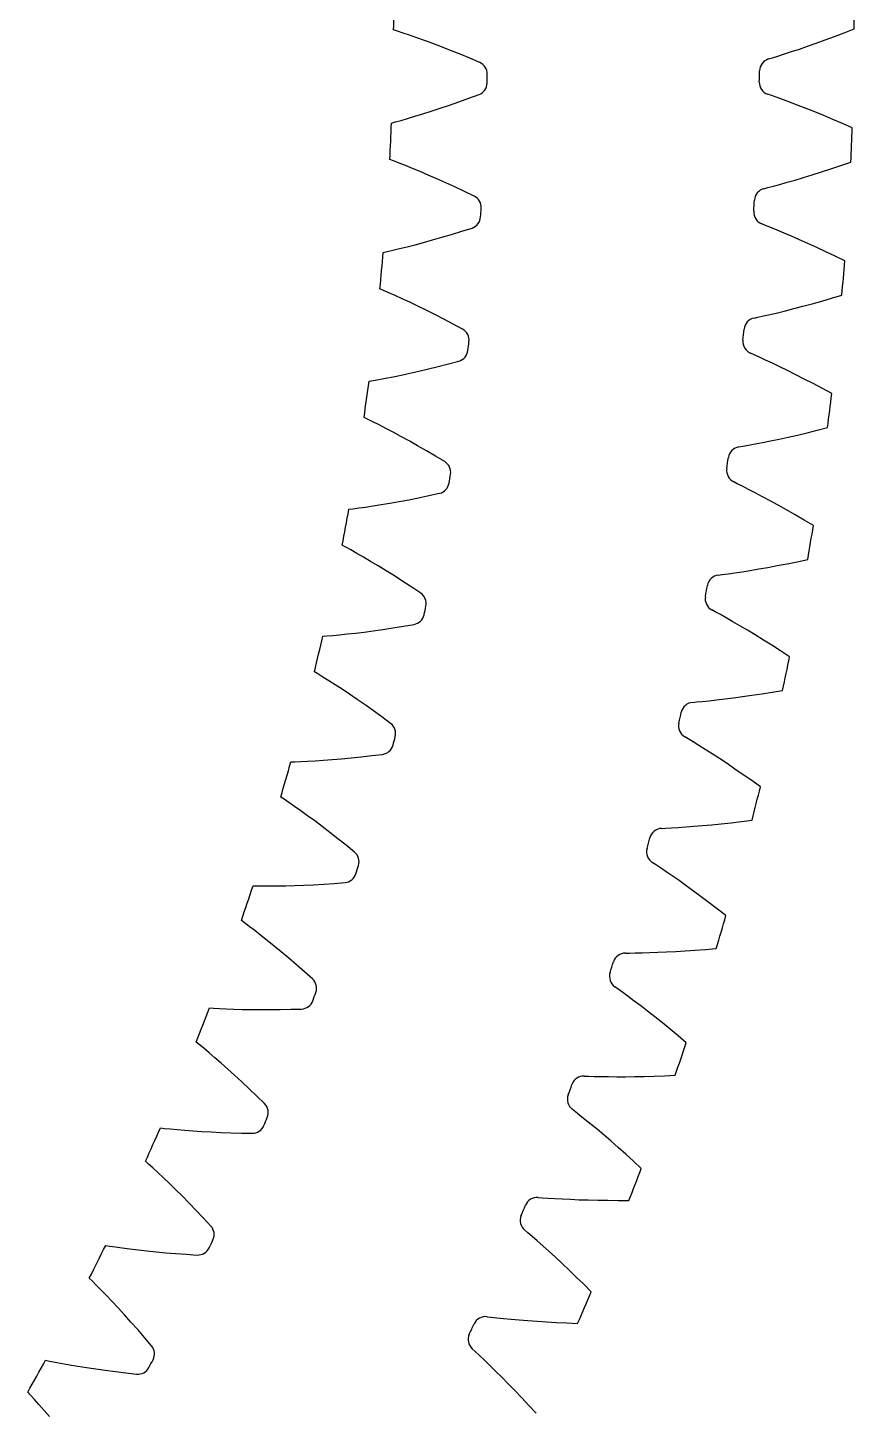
# Model space of a CAD drawing. Header units: millimetres. Extents: x -77 to 78, y -77 to 77.
# Drawn here: x 57.76 to 77.5, y -33.46 to -0.38 of the extents above; entities that cross this region are included whole.
import ezdxf

# ---------------------------------------------------------------- set-up
doc = ezdxf.new("R2010")
doc.units = ezdxf.units.MM

msp = doc.modelspace()

# ---------------------------------------------------------------- linework, layer by layer
at = {"layer": 'thin_ring_external'}
for p, q in [((76.805842, -0.674017), (77.02954, -0.590951)), ((77.02954, -0.590951), (77.260752, -0.502778)), ((77.260752, -0.502778), (77.498918, -0.40952)), ((75.830878, -1.009513), (76.002402, -0.953696)), ((76.002402, -0.953696), (76.187378, -0.891943)), ((76.187378, -0.891943), (76.383821, -0.824616)), ((76.383821, -0.824616), (76.590326, -0.751931)), ((76.590326, -0.751931), (76.805842, -0.674017)), ((75.452572, -1.128734), (75.54329, -1.099922)), ((75.54329, -1.099922), (75.67591, -1.058729)), ((75.67591, -1.058729), (75.830878, -1.009513)), ((75.524755, -2.002437), (75.435297, -1.969926)), ((75.655573, -2.04904), (75.524755, -2.002437)), ((75.80839, -2.104577), (75.655573, -2.04904)), ((75.977477, -2.167389), (75.80839, -2.104577)), ((76.159762, -2.236685), (75.977477, -2.167389)), ((76.353275, -2.312019), (76.159762, -2.236685)), ((76.556623, -2.393121), (76.353275, -2.312019)), ((76.768758, -2.479817), (76.556623, -2.393121)), ((76.988857, -2.571997), (76.768758, -2.479817)), ((77.216254, -2.669589), (76.988857, -2.571997)), ((77.450391, -2.772545), (77.216254, -2.669589)), ((77.17497, -3.674296), (77.416765, -3.590895)), ((76.086525, -4.019065), (76.285566, -3.959861)), ((76.285566, -3.959861), (76.494882, -3.895716)), ((76.494882, -3.895716), (76.713414, -3.826715)), ((76.713414, -3.826715), (76.940334, -3.752903)), ((76.940334, -3.752903), (77.17497, -3.674296)), ((75.342617, -4.225489), (75.434441, -4.200426)), ((75.434441, -4.200426), (75.568641, -4.164714)), ((75.568641, -4.164714), (75.725499, -4.121901)), ((75.725499, -4.121901), (75.899169, -4.073172)), ((75.899169, -4.073172), (76.086525, -4.019065)), ((75.378869, -5.10142), (75.290821, -5.065263)), ((75.507663, -5.153354), (75.378869, -5.10142)), ((75.658071, -5.215118), (75.507663, -5.153354)), ((75.824437, -5.284819), (75.658071, -5.215118)), ((76.003724, -5.36154), (75.824437, -5.284819)), ((76.193981, -5.444755), (76.003724, -5.36154)), ((76.393827, -5.534137), (76.193981, -5.444755)), ((76.602224, -5.62947), (76.393827, -5.534137)), ((76.818354, -5.730609), (76.602224, -5.62947)), ((77.041551, -5.837453), (76.818354, -5.730609)), ((77.271264, -5.949936), (77.041551, -5.837453)), ((76.49163, -6.97296), (76.721389, -6.908526)), ((76.721389, -6.908526), (76.959055, -6.839619)), ((76.959055, -6.839619), (77.204069, -6.766215)), ((75.198392, -7.293848), (75.333945, -7.263675)), ((75.333945, -7.263675), (75.492429, -7.227338)), ((75.492429, -7.227338), (75.667953, -7.185781)), ((75.667953, -7.185781), (75.857372, -7.139411)), ((75.857372, -7.139411), (76.058676, -7.088429)), ((76.058676, -7.088429), (76.270449, -7.032931)), ((76.270449, -7.032931), (76.49163, -6.97296)), ((75.105617, -7.31512), (75.198392, -7.293848)), ((75.105877, -8.191801), (75.019388, -8.152059)), ((75.232431, -8.248978), (75.105877, -8.191801)), ((75.380176, -8.316866), (75.232431, -8.248978)), ((75.54354, -8.393338), (75.380176, -8.316866)), ((75.719526, -8.477355), (75.54354, -8.393338)), ((75.906206, -8.568311), (75.719526, -8.477355)), ((76.102214, -8.665822), (75.906206, -8.568311)), ((76.306522, -8.76963), (76.102214, -8.665822)), ((76.518317, -8.879557), (76.306522, -8.76963)), ((76.73694, -8.995475), (76.518317, -8.879557)), ((76.961841, -9.117293), (76.73694, -8.995475)), ((75.309144, -10.286272), (75.500307, -10.247719)), ((75.500307, -10.247719), (75.703534, -10.205043)), ((75.703534, -10.205043), (75.917407, -10.158287)), ((75.917407, -10.158287), (76.140864, -10.107447)), ((76.140864, -10.107447), (76.373075, -10.0525)), ((76.373075, -10.0525), (76.613369, -9.993409)), ((76.613369, -9.993409), (76.86119, -9.930126)), ((74.741972, -10.392416), (74.835542, -10.374971)), ((74.835542, -10.374971), (74.97222, -10.350388)), ((74.97222, -10.350388), (75.132062, -10.320588)), ((75.132062, -10.320588), (75.309144, -10.286272)), ((74.70624, -11.268368), (74.621455, -11.225109)), ((74.830339, -11.330693), (74.70624, -11.268368)), ((74.975173, -11.404589), (74.830339, -11.330693)), ((75.13526, -11.487704), (74.975173, -11.404589)), ((75.307648, -11.578875), (75.13526, -11.487704)), ((75.490436, -11.677418), (75.307648, -11.578875)), ((75.682276, -11.782894), (75.490436, -11.677418)), ((75.882149, -11.895003), (75.682276, -11.782894)), ((76.089253, -12.013532), (75.882149, -11.895003)), ((76.302933, -12.138328), (76.089253, -12.013532)), ((76.522643, -12.269277), (76.302933, -12.138328)), ((75.436352, -13.266513), (75.661707, -13.224891)), ((75.661707, -13.224891), (75.895978, -13.179524)), ((75.895978, -13.179524), (76.138496, -13.130347)), ((76.138496, -13.130347), (76.388706, -13.077292)), ((74.252295, -13.452188), (74.346503, -13.438599)), ((74.346503, -13.438599), (74.484074, -13.419648)), ((74.484074, -13.419648), (74.645005, -13.396436)), ((74.645005, -13.396436), (74.823347, -13.369419)), ((74.823347, -13.369419), (75.015932, -13.338746)), ((75.015932, -13.338746), (75.220739, -13.30445)), ((75.220739, -13.30445), (75.436352, -13.266513)), ((74.180631, -14.325934), (74.097694, -14.279231)), ((74.302067, -14.393302), (74.180631, -14.325934)), ((74.443745, -14.473082), (74.302067, -14.393302)), ((74.600284, -14.562699), (74.443745, -14.473082)), ((74.768784, -14.66087), (74.600284, -14.562699)), ((74.947372, -14.766835), (74.768784, -14.66087)), ((75.13472, -14.880098), (74.947372, -14.766835)), ((75.329822, -15.000318), (75.13472, -14.880098)), ((75.531885, -15.12725), (75.329822, -15.000318)), ((75.740261, -15.260713), (75.531885, -15.12725)), ((75.95441, -15.400572), (75.740261, -15.260713)), ((75.535235, -16.245145), (75.787413, -16.202407)), ((73.637412, -16.489276), (73.732098, -16.479566)), ((73.732098, -16.479566), (73.870332, -16.46628)), ((73.870332, -16.46628), (74.032079, -16.449694)), ((74.032079, -16.449694), (74.21138, -16.430022)), ((74.21138, -16.430022), (74.405062, -16.407281)), ((74.405062, -16.407281), (74.611105, -16.381423)), ((74.611105, -16.381423), (74.828093, -16.35237)), ((74.828093, -16.35237), (75.054968, -16.320034)), ((75.054968, -16.320034), (75.290903, -16.284323)), ((75.290903, -16.284323), (75.535235, -16.245145)), ((73.529937, -17.359344), (73.448987, -17.309275)), ((73.648504, -17.43164), (73.529937, -17.359344)), ((73.786787, -17.517169), (73.648504, -17.43164)), ((73.939516, -17.613137), (73.786787, -17.517169)), ((74.103843, -17.718144), (73.939516, -17.613137)), ((74.27793, -17.831351), (74.103843, -17.718144)), ((74.46047, -17.952211), (74.27793, -17.831351)), ((74.650472, -18.080339), (74.46047, -17.952211)), ((74.847153, -18.21546), (74.650472, -18.080339)), ((75.049874, -18.357365), (74.847153, -18.21546)), ((75.258101, -18.505898), (75.049874, -18.357365)), ((72.898359, -19.49856), (72.993365, -19.492746)), ((72.993365, -19.492746), (73.132027, -19.485145)), ((73.132027, -19.485145), (73.294319, -19.475214)), ((73.294319, -19.475214), (73.474277, -19.46292)), ((73.474277, -19.46292), (73.668729, -19.44815)), ((73.668729, -19.44815), (73.87566, -19.430772)), ((73.87566, -19.430772), (74.093658, -19.410652)), ((74.093658, -19.410652), (74.321668, -19.387658)), ((74.321668, -19.387658), (74.558871, -19.361664)), ((74.558871, -19.361664), (74.804606, -19.33255)), ((74.804606, -19.33255), (75.058326, -19.300201)), ((72.755254, -20.363482), (72.676428, -20.310132)), ((72.870754, -20.440585), (72.755254, -20.363482)), ((73.005409, -20.531719), (72.870754, -20.440585)), ((73.154068, -20.633876), (73.005409, -20.531719)), ((73.313946, -20.745541), (73.154068, -20.633876)), ((73.483239, -20.8658), (73.313946, -20.745541)), ((73.660663, -20.994052), (73.483239, -20.8658)), ((73.845245, -21.129873), (73.660663, -20.994052)), ((74.036212, -21.272954), (73.845245, -21.129873)), ((74.232937, -21.423062), (74.036212, -21.272954)), ((74.43489, -21.580019), (74.232937, -21.423062)), ((72.036384, -22.474965), (72.131548, -22.473056)), ((72.131548, -22.473056), (72.270405, -22.471155)), ((72.270405, -22.471155), (72.432969, -22.467895)), ((72.432969, -22.467895), (72.613279, -22.462999)), ((72.613279, -22.462999), (72.808173, -22.456225)), ((72.808173, -22.456225), (73.015643, -22.447357)), ((73.015643, -22.447357), (73.234283, -22.436204)), ((73.234283, -22.436204), (73.463046, -22.42259)), ((73.463046, -22.42259), (73.701116, -22.406357)), ((73.701116, -22.406357), (73.947839, -22.387355)), ((73.947839, -22.387355), (74.202673, -22.36545)), ((71.85789, -23.333282), (71.781321, -23.276741)), ((71.970127, -23.415062), (71.85789, -23.333282)), ((72.100927, -23.511648), (71.970127, -23.415062)), ((72.245267, -23.619822), (72.100927, -23.511648)), ((72.400425, -23.737956), (72.245267, -23.619822)), ((72.564638, -23.865064), (72.400425, -23.737956)), ((72.736648, -24.000492), (72.564638, -23.865064)), ((72.915497, -24.143776), (72.736648, -24.000492)), ((73.10043, -24.294577), (72.915497, -24.143776)), ((73.290826, -24.452636), (73.10043, -24.294577)), ((73.486164, -24.617751), (73.290826, -24.452636)), ((71.052939, -25.413472), (71.148101, -25.415471)), ((71.148101, -25.415471), (71.286919, -25.419273)), ((71.286919, -25.419273), (71.449479, -25.422689)), ((71.449479, -25.422689), (71.629839, -25.4252)), ((71.629839, -25.4252), (71.824847, -25.426433)), ((71.824847, -25.426433), (72.032506, -25.426091)), ((72.032506, -25.426091), (72.251419, -25.423924)), ((72.251419, -25.423924), (72.480548, -25.419713)), ((72.480548, -25.419713), (72.719084, -25.413267)), ((72.719084, -25.413267), (72.966379, -25.404411)), ((72.966379, -25.404411), (73.221897, -25.392986)), ((70.839357, -26.263737), (70.765174, -26.2041)), ((70.948142, -26.350056), (70.839357, -26.263737)), ((71.074866, -26.45193), (70.948142, -26.350056)), ((71.214644, -26.565939), (71.074866, -26.45193)), ((71.364821, -26.690344), (71.214644, -26.565939)), ((71.523677, -26.824087), (71.364821, -26.690344)), ((71.689981, -26.966462), (71.523677, -26.824087)), ((71.862798, -27.116968), (71.689981, -26.966462)), ((72.041383, -27.275234), (71.862798, -27.116968)), ((72.225129, -27.440976), (72.041383, -27.275234)), ((72.413525, -27.613972), (72.225129, -27.440976)), ((69.949682, -28.309126), (70.044682, -28.31503)), ((70.044682, -28.31503), (70.183227, -28.324528)), ((70.183227, -28.324528), (70.34551, -28.334615)), ((70.34551, -28.334615), (70.525614, -28.344529)), ((70.525614, -28.344529), (70.720408, -28.353767)), ((70.720408, -28.353767), (70.927906, -28.361951)), ((70.927906, -28.361951), (71.146723, -28.368772)), ((71.146723, -28.368772), (71.375832, -28.373972)), ((71.375832, -28.373972), (71.614431, -28.377325)), ((71.614431, -28.377325), (71.861881, -28.378629)), ((71.861881, -28.378629), (72.117653, -28.377704)), ((69.701373, -29.149906), (69.6297, -29.087273)), ((69.806522, -29.240618), (69.701373, -29.149906)), ((69.928957, -29.347609), (69.806522, -29.240618)), ((70.063936, -29.467261), (69.928957, -29.347609)), ((70.20888, -29.597726), (70.063936, -29.467261)), ((70.362111, -29.737878), (70.20888, -29.597726)), ((70.52243, -29.88696), (70.362111, -29.737878)), ((70.688921, -30.044435), (70.52243, -29.88696)), ((70.860859, -30.209899), (70.688921, -30.044435)), ((71.037645, -30.383045), (70.860859, -30.209899)), ((71.218779, -30.56363), (71.037645, -30.383045)), ((68.728475, -31.157044), (68.823152, -31.166844)), ((68.823152, -31.166844), (68.961191, -31.182021)), ((68.961191, -31.182021), (69.122922, -31.198763)), ((69.122922, -31.198763), (69.302468, -31.216062)), ((69.302468, -31.216062), (69.496717, -31.23329)), ((69.496717, -31.23329), (69.703705, -31.249985)), ((69.703705, -31.249985), (69.922058, -31.265785)), ((69.922058, -31.265785), (70.15076, -31.280387)), ((70.15076, -31.280387), (70.38902, -31.293532)), ((70.38902, -31.293532), (70.636208, -31.304994)), ((70.636208, -31.304994), (70.891802, -31.314571)), ((68.445857, -31.986921), (68.376816, -31.921399)), ((68.547193, -32.081874), (68.445857, -31.986921)), ((68.665132, -32.193801), (68.547193, -32.081874)), ((68.795085, -32.318893), (68.665132, -32.193801)), ((68.93455, -32.455199), (68.795085, -32.318893)), ((69.081898, -32.601524), (68.93455, -32.455199)), ((69.235961, -32.757063), (69.081898, -32.601524)), ((69.395847, -32.92124), (69.235961, -32.757063)), ((69.560847, -33.093624), (69.395847, -32.92124)), ((69.730376, -33.273882), (69.560847, -33.093624)), ((69.903943, -33.46175), (69.730376, -33.273882))]:
    msp.add_line(p, q, dxfattribs=at)
for centre, radius, start, end in [((0, 0), 77.5, 359.69724, 0.30276), ((75.536716, -1.416691), 0.3, 106.2889, 178.925543), ((0, 0), 75.25, 358.721515, 358.925543), ((75.531192, -1.685665), 0.3, 178.721515, 251.358159), ((0, 0), 77.5, 357.344299, 357.949819), ((75.414868, -4.516659), 0.3, 103.935959, 176.572602), ((0, 0), 75.25, 356.368574, 356.572602), ((75.398306, -4.785179), 0.3, 176.368574, 249.005218), ((0, 0), 77.5, 354.991358, 355.596877), ((0, 0), 75.25, 354.015633, 354.219661), ((75.165853, -7.609011), 0.3, 101.583018, 174.219661), ((75.138281, -7.876624), 0.3, 174.015633, 246.652276), ((0, 0), 77.5, 352.638417, 353.243936), ((74.790092, -10.688532), 0.3, 99.230077, 171.86672), ((74.751556, -10.954788), 0.3, 171.662692, 244.299335), ((0, 0), 75.25, 351.662692, 351.86672), ((0, 0), 77.5, 350.285476, 350.890995), ((74.288217, -13.750029), 0.3, 96.877135, 169.513779), ((0, 0), 75.25, 349.309751, 349.513779), ((74.238783, -14.014479), 0.3, 169.309751, 241.946394), ((0, 0), 77.5, 347.932534, 348.538054), ((73.661076, -16.788341), 0.3, 94.524194, 167.160837), ((0, 0), 75.25, 346.95681, 347.160837), ((73.600826, -17.050538), 0.3, 166.95681, 239.593453), ((0, 0), 77.5, 345.579593, 346.185113), ((72.909725, -19.798344), 0.3, 92.171253, 164.807896), ((0, 0), 75.25, 344.603868, 344.807896), ((72.838762, -20.057847), 0.3, 164.603868, 237.240512), ((0, 0), 77.5, 343.226652, 343.832172), ((72.035433, -22.774963), 0.3, 89.818312, 162.454955), ((0, 0), 75.25, 342.250927, 342.454955), ((71.953875, -23.031333), 0.3, 162.250927, 234.88757), ((0, 0), 77.5, 340.873711, 341.47923), ((71.039672, -25.713178), 0.3, 87.465371, 160.102014), ((0, 0), 75.25, 339.897986, 340.102014), ((70.947658, -25.965984), 0.3, 159.897986, 232.534629), ((0, 0), 77.5, 338.52077, 339.126289), ((69.924122, -28.608035), 0.3, 85.11243, 157.749073), ((69.821807, -28.85685), 0.3, 157.545045, 230.181688), ((0, 0), 75.25, 337.545045, 337.749073), ((0, 0), 77.5, 336.167828, 336.773348), ((0, 0), 75.25, 335.192104, 335.396132), ((68.690664, -31.454652), 0.3, 82.759488, 155.396132), ((68.578221, -31.699056), 0.3, 155.192104, 227.828747)]:
    msp.add_arc(centre, radius, start, end, dxfattribs=at)
at = {"layer": 'thin_ring_internal'}
for p, q in [((66.589825, -0.466019), (66.498568, -0.436381)), ((66.723239, -0.510209), (66.589825, -0.466019)), ((66.879105, -0.563111), (66.723239, -0.510209)), ((67.051585, -0.62323), (66.879105, -0.563111)), ((67.23755, -0.689877), (67.051585, -0.62323)), ((67.434991, -0.762679), (67.23755, -0.689877)), ((67.642489, -0.841421), (67.434991, -0.762679)), ((67.858977, -0.925976), (67.642489, -0.841421)), ((68.083615, -1.016268), (67.858977, -0.925976)), ((68.315721, -1.112258), (68.083615, -1.016268)), ((68.554742, -1.213109), (68.315721, -1.112258)), ((68.293491, -2.067356), (68.536945, -1.977735)), ((67.39745, -2.375581), (67.608387, -2.306578)), ((67.608387, -2.306578), (67.828574, -2.232187)), ((67.828574, -2.232187), (68.05717, -2.152444)), ((68.05717, -2.152444), (68.293491, -2.067356)), ((66.44686, -2.657958), (66.539397, -2.632598)), ((66.539397, -2.632598), (66.674723, -2.594663)), ((66.674723, -2.594663), (66.832881, -2.54907)), ((66.832881, -2.54907), (67.007972, -2.497041)), ((67.007972, -2.497041), (67.196836, -2.439118)), ((67.196836, -2.439118), (67.39745, -2.375581)), ((66.496034, -3.563627), (66.406255, -3.529775)), ((66.627247, -3.613976), (66.496034, -3.563627)), ((66.780484, -3.674072), (66.627247, -3.613976)), ((66.94998, -3.742151), (66.780484, -3.674072)), ((67.132642, -3.817378), (66.94998, -3.742151)), ((67.326482, -3.899287), (67.132642, -3.817378)), ((67.530092, -3.987598), (67.326482, -3.899287)), ((67.742412, -4.082133), (67.530092, -3.987598)), ((67.962605, -4.182779), (67.742412, -4.082133)), ((68.189994, -4.289464), (67.962605, -4.182779)), ((68.424064, -4.401326), (68.189994, -4.289464)), ((67.883328, -5.316494), (68.123352, -5.242494)), ((68.123352, -5.242494), (68.370712, -5.164297)), ((66.641913, -5.65573), (66.819234, -5.611904)), ((66.819234, -5.611904), (67.010588, -5.562831)), ((67.010588, -5.562831), (67.213941, -5.508696)), ((67.213941, -5.508696), (67.42786, -5.449582)), ((67.42786, -5.449582), (67.65127, -5.385516)), ((67.65127, -5.385516), (67.883328, -5.316494)), ((66.251244, -5.746541), (66.34486, -5.725513)), ((66.34486, -5.725513), (66.481804, -5.693916)), ((66.481804, -5.693916), (66.641913, -5.65573)), ((66.258227, -6.653516), (66.17012, -6.615524)), ((66.386956, -6.709916), (66.258227, -6.653516)), ((66.53723, -6.777077), (66.386956, -6.709916)), ((66.703376, -6.852968), (66.53723, -6.777077)), ((66.88234, -6.936611), (66.703376, -6.852968)), ((67.072159, -7.02745), (66.88234, -6.936611)), ((67.27144, -7.125138), (67.072159, -7.02745)), ((67.479132, -7.229449), (67.27144, -7.125138)), ((67.694404, -7.340231), (67.479132, -7.229449)), ((67.916583, -7.45738), (67.694404, -7.340231)), ((68.145195, -7.580011), (67.916583, -7.45738)), ((66.884862, -8.62988), (67.1013, -8.580783)), ((67.1013, -8.580783), (67.327449, -8.52718)), ((67.327449, -8.52718), (67.562467, -8.46903)), ((67.562467, -8.46903), (67.805673, -8.406277)), ((67.805673, -8.406277), (68.056404, -8.339673)), ((65.912141, -8.822678), (66.006634, -8.806029)), ((66.006634, -8.806029), (66.1449, -8.780837)), ((66.1449, -8.780837), (66.306612, -8.750142)), ((66.306612, -8.750142), (66.485781, -8.714612)), ((66.485781, -8.714612), (66.679211, -8.674495)), ((66.679211, -8.674495), (66.884862, -8.62988)), ((65.87692, -9.728996), (65.790676, -9.686946)), ((66.002886, -9.791323), (65.87692, -9.728996)), ((66.149872, -9.865403), (66.002886, -9.791323)), ((66.312307, -9.948942), (66.149872, -9.865403)), ((66.487186, -10.040821), (66.312307, -9.948942)), ((66.672573, -10.140393), (66.487186, -10.040821)), ((66.867094, -10.247247), (66.672573, -10.140393)), ((67.069707, -10.361108), (66.867094, -10.247247)), ((67.279592, -10.481786), (67.069707, -10.361108)), ((67.49608, -10.609145), (67.279592, -10.481786)), ((67.718739, -10.742279), (67.49608, -10.609145)), ((67.09528, -11.603224), (67.341143, -11.551854)), ((67.341143, -11.551854), (67.5947, -11.496987)), ((65.430288, -11.879707), (65.525453, -11.867472)), ((65.525453, -11.867472), (65.664742, -11.84874)), ((65.664742, -11.84874), (65.827706, -11.825602)), ((65.827706, -11.825602), (66.008334, -11.798447)), ((66.008334, -11.798447), (66.203421, -11.767373)), ((66.203421, -11.767373), (66.410926, -11.732374)), ((66.410926, -11.732374), (66.629413, -11.693399)), ((66.629413, -11.693399), (66.857811, -11.650377)), ((66.857811, -11.650377), (67.09528, -11.603224)), ((65.352938, -12.783405), (65.268744, -12.737388)), ((65.475867, -12.851525), (65.352938, -12.783405)), ((65.619248, -12.932364), (65.475867, -12.851525)), ((65.777621, -13.023369), (65.619248, -12.932364)), ((65.948036, -13.123285), (65.777621, -13.023369)), ((66.12859, -13.231375), (65.948036, -13.123285)), ((66.317928, -13.347163), (66.12859, -13.231375)), ((66.515024, -13.470327), (66.317928, -13.347163)), ((66.719068, -13.600639), (66.515024, -13.470327)), ((66.929396, -13.737932), (66.719068, -13.600639)), ((67.14562, -13.881282), (66.929396, -13.737932)), ((65.042368, -14.890982), (65.206232, -14.875451)), ((65.206232, -14.875451), (65.387928, -14.856729)), ((65.387928, -14.856729), (65.584249, -14.834765)), ((65.584249, -14.834765), (65.793158, -14.809458)), ((65.793158, -14.809458), (66.013222, -14.780691)), ((66.013222, -14.780691), (66.243374, -14.748341)), ((66.243374, -14.748341), (66.48278, -14.712288)), ((66.48278, -14.712288), (66.730766, -14.672412)), ((66.730766, -14.672412), (66.986602, -14.629402)), ((64.806727, -14.911007), (64.902359, -14.903213)), ((64.902359, -14.903213), (65.042368, -14.890982)), ((64.687416, -15.810128), (64.605454, -15.760243)), ((64.807043, -15.883894), (64.687416, -15.810128)), ((64.946508, -15.971315), (64.807043, -15.883894)), ((65.100474, -16.069591), (64.946508, -15.971315)), ((65.266056, -16.177327), (65.100474, -16.069591)), ((65.441386, -16.2937), (65.266056, -16.177327)), ((65.625132, -16.418172), (65.441386, -16.2937)), ((65.816284, -16.550373), (65.625132, -16.418172)), ((66.014044, -16.690037), (65.816284, -16.550373)), ((66.217757, -16.836967), (66.014044, -16.690037)), ((66.427077, -16.990221), (66.217757, -16.836967)), ((64.823037, -17.870028), (65.032896, -17.854468)), ((65.032896, -17.854468), (65.254061, -17.835971)), ((65.254061, -17.835971), (65.485468, -17.814364)), ((65.485468, -17.814364), (65.726292, -17.789488)), ((65.726292, -17.789488), (65.975866, -17.761193)), ((65.975866, -17.761193), (66.233425, -17.730133)), ((64.042809, -17.910013), (64.1387, -17.906677)), ((64.1387, -17.906677), (64.279126, -17.900973)), ((64.279126, -17.900973), (64.443536, -17.893083)), ((64.443536, -17.893083), (64.625906, -17.882834)), ((64.625906, -17.882834), (64.823037, -17.870028)), ((63.881796, -18.802609), (63.802244, -18.748966)), ((63.997861, -18.881861), (63.881796, -18.802609)), ((64.133108, -18.975677), (63.997861, -18.881861)), ((64.282335, -19.081009), (64.133108, -18.975677)), ((64.442725, -19.196333), (64.282335, -19.081009)), ((64.612451, -19.320737), (64.442725, -19.196333)), ((64.790206, -19.453623), (64.612451, -19.320737)), ((64.975002, -19.594574), (64.790206, -19.453623)), ((65.166049, -19.743287), (64.975002, -19.594574)), ((65.362706, -19.899536), (65.166049, -19.743287)), ((65.564669, -20.062363), (65.362706, -19.899536)), ((64.585736, -20.841805), (64.827457, -20.82816)), ((64.827457, -20.82816), (65.078076, -20.811508)), ((65.078076, -20.811508), (65.336802, -20.792464)), ((63.140189, -20.87023), (63.236131, -20.871359)), ((63.236131, -20.871359), (63.376671, -20.872195)), ((63.376671, -20.872195), (63.54127, -20.871962)), ((63.54127, -20.871962), (63.723919, -20.87021)), ((63.723919, -20.87021), (63.921432, -20.866589)), ((63.921432, -20.866589), (64.131788, -20.86081)), ((64.131788, -20.86081), (64.353574, -20.852622)), ((64.353574, -20.852622), (64.585736, -20.841805)), ((62.937821, -21.754369), (62.860851, -21.697082)), ((63.050074, -21.838935), (62.937821, -21.754369)), ((63.180809, -21.938941), (63.050074, -21.838935)), ((63.324975, -22.051102), (63.180809, -21.938941)), ((63.479826, -22.173763), (63.324975, -22.051102)), ((63.643579, -22.305929), (63.479826, -22.173763)), ((63.81496, -22.446941), (63.643579, -22.305929)), ((63.992997, -22.596337), (63.81496, -22.446941)), ((64.176919, -22.753778), (63.992997, -22.596337)), ((64.366093, -22.919007), (64.176919, -22.753778)), ((64.560262, -23.091054), (64.366093, -22.919007)), ((62.100821, -23.785247), (62.196607, -23.790838)), ((62.196607, -23.790838), (62.336956, -23.798212)), ((62.336956, -23.798212), (62.501387, -23.805638)), ((62.501387, -23.805638), (62.68392, -23.812385)), ((62.68392, -23.812385), (62.881388, -23.817957)), ((63.788219, -23.821723), (64.039342, -23.816749)), ((64.039342, -23.816749), (64.298674, -23.809763)), ((62.881388, -23.817957), (63.091785, -23.821971)), ((63.091785, -23.821971), (63.313711, -23.824111)), ((63.313711, -23.824111), (63.546125, -23.824107)), ((63.546125, -23.824107), (63.788219, -23.821723)), ((61.857538, -24.659013), (61.783317, -24.598207)), ((61.965735, -24.74871), (61.857538, -24.659013)), ((62.091675, -24.85469), (61.965735, -24.74871)), ((62.230466, -24.973437), (62.091675, -24.85469)), ((62.379443, -25.10317), (62.230466, -24.973437)), ((62.53687, -25.242811), (62.379443, -25.10317)), ((62.701505, -25.391644), (62.53687, -25.242811)), ((62.872398, -25.549162), (62.701505, -25.391644)), ((63.048796, -25.71499), (62.872398, -25.549162)), ((63.230078, -25.888841), (63.048796, -25.71499)), ((63.416032, -26.069736), (63.230078, -25.888841)), ((60.926957, -26.648751), (61.022379, -26.658792)), ((61.022379, -26.658792), (61.162232, -26.672687)), ((61.162232, -26.672687), (61.326141, -26.687755)), ((61.326141, -26.687755), (61.508162, -26.702988)), ((61.508162, -26.702988), (61.705156, -26.717741)), ((61.705156, -26.717741), (61.915139, -26.73154)), ((61.915139, -26.73154), (62.136725, -26.744002)), ((62.136725, -26.744002), (62.368888, -26.754812)), ((62.368888, -26.754812), (62.61083, -26.763694)), ((62.61083, -26.763694), (62.861913, -26.770408)), ((62.861913, -26.770408), (63.121289, -26.775495)), ((60.643285, -27.510251), (60.571973, -27.446058)), ((60.747191, -27.604885), (60.643285, -27.510251)), ((60.868065, -27.71661), (60.747191, -27.604885)), ((61.001181, -27.841686), (60.868065, -27.71661)), ((61.14396, -27.978209), (61.001181, -27.841686)), ((61.29472, -28.125024), (61.14396, -27.978209)), ((61.452252, -28.281355), (61.29472, -28.125024)), ((61.615632, -28.446653), (61.452252, -28.281355)), ((61.784123, -28.620508), (61.615632, -28.446653)), ((61.95712, -28.802606), (61.784123, -28.620508)), ((62.134457, -28.991956), (61.95712, -28.802606)), ((59.621138, -29.454539), (59.71599, -29.469009)), ((59.71599, -29.469009), (59.855045, -29.489396)), ((59.855045, -29.489396), (60.018075, -29.512073)), ((60.018075, -29.512073), (60.19919, -29.535758)), ((60.19919, -29.535758), (60.395285, -29.559661)), ((60.395285, -29.559661), (60.604398, -29.583214)), ((60.604398, -29.583214), (60.825165, -29.605972)), ((60.825165, -29.605972), (61.056574, -29.627571)), ((61.056574, -29.627571), (61.297841, -29.6477)), ((61.297841, -29.6477), (61.548339, -29.666089)), ((61.548339, -29.666089), (61.807197, -29.683238)), ((59.297692, -30.301909), (59.229444, -30.234467)), ((59.397083, -30.401274), (59.297692, -30.301909)), ((59.512628, -30.518502), (59.397083, -30.401274)), ((59.63978, -30.649635), (59.512628, -30.518502)), ((59.776053, -30.792654), (59.63978, -30.649635)), ((59.919819, -30.946323), (59.776053, -30.792654)), ((60.069907, -31.109815), (59.919819, -30.946323)), ((60.225419, -31.282535), (60.069907, -31.109815)), ((60.38564, -31.464041), (60.225419, -31.282535)), ((60.549977, -31.65399), (60.38564, -31.464041)), ((60.718312, -31.851386), (60.549977, -31.65399)), ((58.186194, -32.196535), (58.280269, -32.215402)), ((58.280269, -32.215402), (58.418226, -32.242237)), ((58.418226, -32.242237), (58.580024, -32.272475)), ((58.580024, -32.272475), (58.759841, -32.30456)), ((58.759841, -32.30456), (58.954611, -32.33756)), ((58.954611, -32.33756), (59.162402, -32.370817)), ((59.162402, -32.370817), (59.381871, -32.403822)), ((59.381871, -32.403822), (59.612024, -32.436164)), ((59.612024, -32.436164), (59.852093, -32.467496)), ((59.852093, -32.467496), (60.101465, -32.49752)), ((60.101465, -32.49752), (60.359245, -32.526694)), ((57.823673, -33.027939), (57.758637, -32.957395)), ((57.918334, -33.131821), (57.823673, -33.027939)), ((58.028299, -33.254297), (57.918334, -33.131821)), ((58.149213, -33.391205), (58.028299, -33.254297)), ((58.278684, -33.540408), (58.149213, -33.391205))]:
    msp.add_line(p, q, dxfattribs=at)
for centre, radius, start, end in [((0, 0), 66.5, 359.624016, 0.375984), ((68.433832, -1.487665), 0.3, 358.754659, 66.232141), ((0, 0), 68.75, 358.578675, 358.754659), ((68.42894, -1.697852), 0.3, 291.101193, 358.578675), ((0, 0), 66.5, 356.957349, 357.709318), ((68.290512, -4.669959), 0.3, 356.087992, 63.565474), ((68.275846, -4.879691), 0.3, 288.434526, 355.912008), ((0, 0), 68.75, 355.912008, 356.087992), ((0, 0), 66.5, 354.290682, 355.042651), ((67.999289, -7.842139), 0.3, 353.421325, 60.898807), ((0, 0), 68.75, 353.245341, 353.421325), ((67.974881, -8.050962), 0.3, 285.767859, 353.245341), ((0, 0), 66.5, 351.624016, 352.375984), ((67.560796, -10.997335), 0.3, 350.754659, 58.232141), ((0, 0), 68.75, 350.578675, 350.754659), ((67.526699, -11.204796), 0.3, 283.101193, 350.578675), ((0, 0), 66.5, 348.957349, 349.709318), ((66.97598, -14.128714), 0.3, 348.087992, 55.565474), ((0, 0), 68.75, 347.912008, 348.087992), ((66.932268, -14.334363), 0.3, 280.434526, 347.912008), ((0, 0), 66.5, 346.290682, 347.042651), ((66.24611, -17.229492), 0.3, 345.421325, 52.898807), ((66.192877, -17.432885), 0.3, 277.767859, 345.245341), ((0, 0), 68.75, 345.245341, 345.421325), ((0, 0), 66.5, 343.624016, 344.375984), ((65.372765, -20.292956), 0.3, 342.754659, 50.232141), ((0, 0), 68.75, 342.578675, 342.754659), ((65.310127, -20.493652), 0.3, 275.101193, 342.578675), ((0, 0), 66.5, 340.957349, 341.709318), ((64.357838, -23.312469), 0.3, 340.087992, 47.565474), ((0, 0), 68.75, 339.912008, 340.087992), ((0, 0), 66.5, 338.290682, 339.042651), ((64.28593, -23.510034), 0.3, 272.434526, 339.912008), ((63.203526, -26.281493), 0.3, 337.421325, 44.898807), ((0, 0), 68.75, 337.245341, 337.421325), ((0, 0), 66.5, 335.624016, 336.375984), ((63.122504, -26.475498), 0.3, 269.767859, 337.245341), ((61.912329, -29.193596), 0.3, 334.754659, 42.232141), ((0, 0), 68.75, 334.578675, 334.754659), ((0, 0), 66.5, 332.957349, 333.709318), ((61.822369, -29.383622), 0.3, 267.101193, 334.578675), ((60.487043, -32.042473), 0.3, 332.087992, 39.565474), ((0, 0), 66.5, 330.290682, 331.042651), ((60.38834, -32.228108), 0.3, 264.434526, 331.912008), ((0, 0), 68.75, 331.912008, 332.087992)]:
    msp.add_arc(centre, radius, start, end, dxfattribs=at)

doc.saveas('drawing.dxf')
